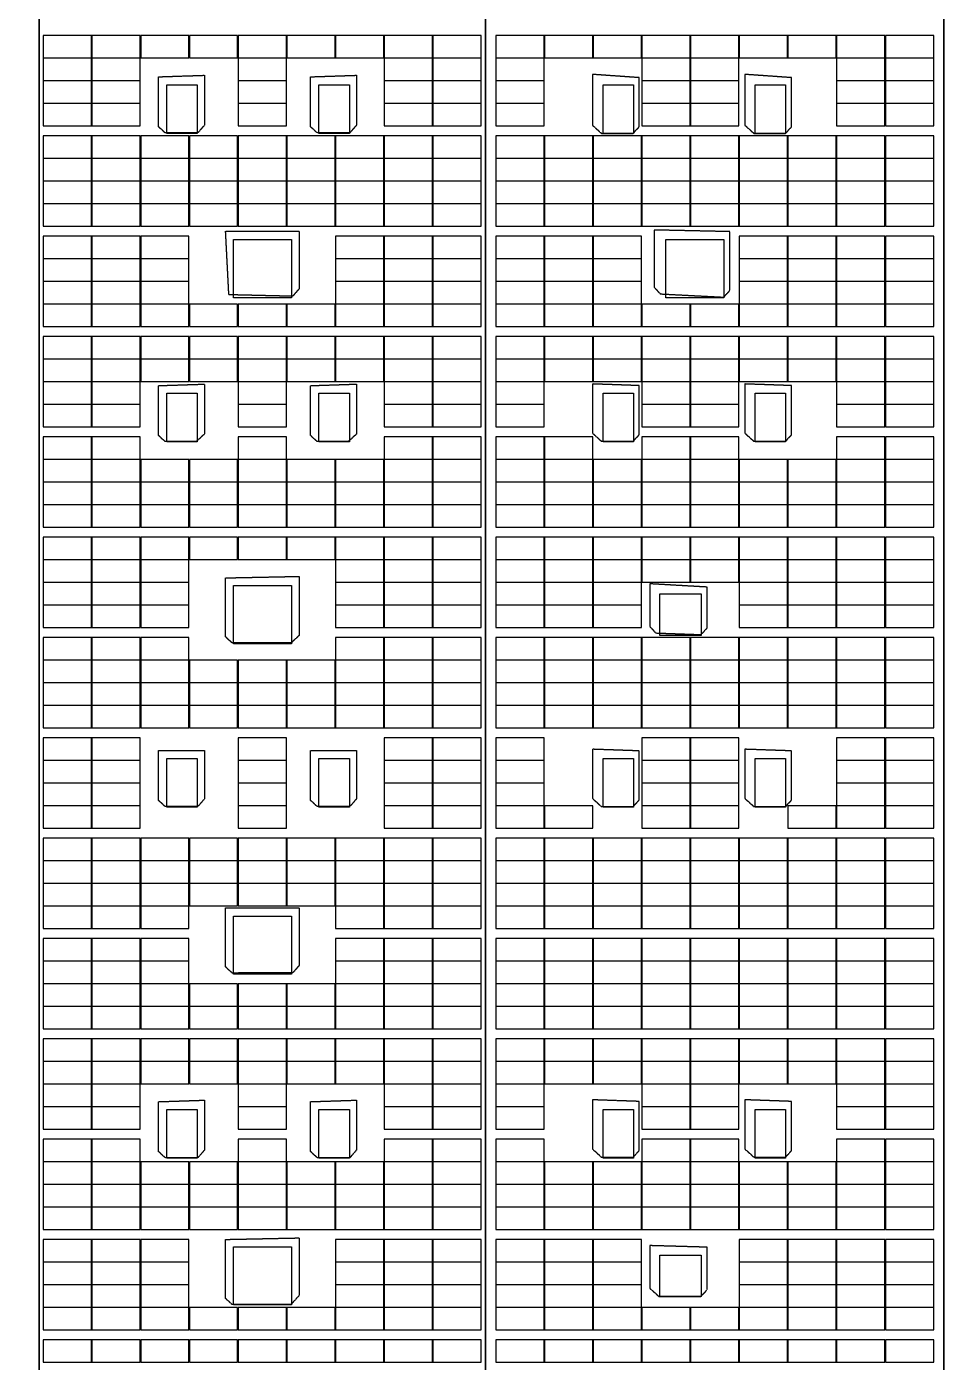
# Model space of a CAD drawing. Header units: metres. Extents: x -330863 to 383137, y -246038 to 314990.
# Drawn here: x -46005 to -436, y -93253 to -27439 of the extents above; entities that cross this region are included whole.
import ezdxf

# ---------------------------------------------------------------- set-up
doc = ezdxf.new("R2010")
doc.units = ezdxf.units.M
doc.linetypes.add('DASHED', pattern=[1.524, 1.27, -0.254])
doc.linetypes.add('HIDDEN', pattern=[0.375, 0.25, -0.125])
doc.layers.add('X消防车道', color=6, linetype='HIDDEN', lineweight=18)
for name, color, linetype in [('屋脊线', 7, 'ByLayer'), ('组件', 7, 'ByLayer'), ('阴影', 8, 'DASHED'), ('障碍物', 7, 'ByLayer')]:
    doc.layers.add(name, color=color, linetype=linetype)

# ---------------------------------------------------------------- blocks, each defined once
blk = doc.blocks.new('*U6')
at = {"layer": '屋脊线', "color": 30}
for p, q in [((-45396, -129651, 10100), (-45400, 145849, 10100)), ((-23396, -129651, 8900), (-23400, 145849, 8900)), ((-796, -129651, 10100), (-800, 145849, 10100))]:
    blk.add_line(p, q, dxfattribs=at)
at = {"flags": 1}
for tag in ['unit_id', 'unit_name']:
    blk.add_attdef(tag, (0, 0), '', height=2.5, dxfattribs=at)
blk = doc.blocks.new('*U129')
at = {"layer": '障碍物', "color": 1}
blk.add_polyline3d([(-39100, -30301, 10), (-37600, -30301, 10), (-37600, -32701, 10), (-39100, -32701, 10)], close=True, dxfattribs=at)
at = {"flags": 1}
for tag in ['height', 'shape']:
    blk.add_attdef(tag, (0, 0), '', height=2.5, dxfattribs=at)
blk = doc.blocks.new('*U130')
at = {"layer": '障碍物', "color": 1}
blk.add_polyline3d([(-31600, -30301, 10), (-30100, -30301, 10), (-30100, -32701, 10), (-31600, -32701, 10)], close=True, dxfattribs=at)
at = {"flags": 1}
for tag in ['height', 'shape']:
    blk.add_attdef(tag, (0, 0), '', height=2.5, dxfattribs=at)
blk = doc.blocks.new('*U131')
at = {"layer": '障碍物', "color": 1}
blk.add_polyline3d([(-39100, -45501, 10), (-37600, -45501, 10), (-37600, -47901, 10), (-39100, -47901, 10)], close=True, dxfattribs=at)
at = {"flags": 1}
for tag in ['height', 'shape']:
    blk.add_attdef(tag, (0, 0), '', height=2.5, dxfattribs=at)
blk = doc.blocks.new('*U132')
at = {"layer": '障碍物', "color": 1}
blk.add_polyline3d([(-31600, -45501, 10), (-30100, -45501, 10), (-30100, -47901, 10), (-31600, -47901, 10)], close=True, dxfattribs=at)
at = {"flags": 1}
for tag in ['height', 'shape']:
    blk.add_attdef(tag, (0, 0), '', height=2.5, dxfattribs=at)
blk = doc.blocks.new('*U133')
at = {"layer": '障碍物', "color": 1}
blk.add_polyline3d([(-39100, -63501, 10), (-37600, -63501, 10), (-37600, -65901, 10), (-39100, -65901, 10)], close=True, dxfattribs=at)
at = {"flags": 1}
for tag in ['height', 'shape']:
    blk.add_attdef(tag, (0, 0), '', height=2.5, dxfattribs=at)
blk = doc.blocks.new('*U134')
at = {"layer": '障碍物', "color": 1}
blk.add_polyline3d([(-31600, -63501, 10), (-30100, -63501, 10), (-30100, -65901, 10), (-31600, -65901, 10)], close=True, dxfattribs=at)
at = {"flags": 1}
for tag in ['height', 'shape']:
    blk.add_attdef(tag, (0, 0), '', height=2.5, dxfattribs=at)
blk = doc.blocks.new('*U135')
at = {"layer": '障碍物', "color": 1}
blk.add_polyline3d([(-39100, -80801, 10), (-37600, -80801, 10), (-37600, -83201, 10), (-39100, -83201, 10)], close=True, dxfattribs=at)
at = {"flags": 1}
for tag in ['height', 'shape']:
    blk.add_attdef(tag, (0, 0), '', height=2.5, dxfattribs=at)
blk = doc.blocks.new('*U136')
at = {"layer": '障碍物', "color": 1}
blk.add_polyline3d([(-31600, -80801, 10), (-30100, -80801, 10), (-30100, -83201, 10), (-31600, -83201, 10)], close=True, dxfattribs=at)
at = {"flags": 1}
for tag in ['height', 'shape']:
    blk.add_attdef(tag, (0, 0), '', height=2.5, dxfattribs=at)
blk = doc.blocks.new('*U150')
at = {"layer": '障碍物', "color": 1}
blk.add_polyline3d([(-35810, -37931, 10), (-32950, -37931, 10), (-32950, -40792, 10), (-35810, -40792, 10)], close=True, dxfattribs=at)
at = {"flags": 1}
for tag in ['height', 'shape']:
    blk.add_attdef(tag, (0, 0), '', height=2.5, dxfattribs=at)
blk = doc.blocks.new('*U151')
at = {"layer": '障碍物', "color": 1}
blk.add_polyline3d([(-35810, -54981, 10), (-32950, -54981, 10), (-32950, -57842, 10), (-35810, -57842, 10)], close=True, dxfattribs=at)
at = {"flags": 1}
for tag in ['height', 'shape']:
    blk.add_attdef(tag, (0, 0), '', height=2.5, dxfattribs=at)
blk = doc.blocks.new('*U152')
at = {"layer": '障碍物', "color": 1}
blk.add_polyline3d([(-35810, -71271, 10), (-32950, -71271, 10), (-32950, -74132, 10), (-35810, -74132, 10)], close=True, dxfattribs=at)
at = {"flags": 1}
for tag in ['height', 'shape']:
    blk.add_attdef(tag, (0, 0), '', height=2.5, dxfattribs=at)
blk = doc.blocks.new('*U153')
at = {"layer": '障碍物', "color": 1}
blk.add_polyline3d([(-35810, -87561, 10), (-32950, -87561, 10), (-32950, -90422, 10), (-35810, -90422, 10)], close=True, dxfattribs=at)
at = {"flags": 1}
for tag in ['height', 'shape']:
    blk.add_attdef(tag, (0, 0), '', height=2.5, dxfattribs=at)
blk = doc.blocks.new('*U196')
at = {"layer": '障碍物', "color": 1}
blk.add_polyline3d([(-17600, -30301, 10), (-16100, -30301, 10), (-16100, -32701, 10), (-17600, -32701, 10)], close=True, dxfattribs=at)
at = {"flags": 1}
for tag in ['height', 'shape']:
    blk.add_attdef(tag, (0, 0), '', height=2.5, dxfattribs=at)
blk = doc.blocks.new('*U197')
at = {"layer": '障碍物', "color": 1}
blk.add_polyline3d([(-10100, -30301, 10), (-8600, -30301, 10), (-8600, -32701, 10), (-10100, -32701, 10)], close=True, dxfattribs=at)
at = {"flags": 1}
for tag in ['height', 'shape']:
    blk.add_attdef(tag, (0, 0), '', height=2.5, dxfattribs=at)
blk = doc.blocks.new('*U200')
at = {"layer": '障碍物', "color": 1}
blk.add_polyline3d([(-17600, -45501, 10), (-16100, -45501, 10), (-16100, -47901, 10), (-17600, -47901, 10)], close=True, dxfattribs=at)
at = {"flags": 1}
for tag in ['height', 'shape']:
    blk.add_attdef(tag, (0, 0), '', height=2.5, dxfattribs=at)
blk = doc.blocks.new('*U201')
at = {"layer": '障碍物', "color": 1}
blk.add_polyline3d([(-10100, -45501, 10), (-8600, -45501, 10), (-8600, -47901, 10), (-10100, -47901, 10)], close=True, dxfattribs=at)
at = {"flags": 1}
for tag in ['height', 'shape']:
    blk.add_attdef(tag, (0, 0), '', height=2.5, dxfattribs=at)
blk = doc.blocks.new('*U204')
at = {"layer": '障碍物', "color": 1}
blk.add_polyline3d([(-17600, -63501, 10), (-16100, -63501, 10), (-16100, -65901, 10), (-17600, -65901, 10)], close=True, dxfattribs=at)
at = {"flags": 1}
for tag in ['height', 'shape']:
    blk.add_attdef(tag, (0, 0), '', height=2.5, dxfattribs=at)
blk = doc.blocks.new('*U205')
at = {"layer": '障碍物', "color": 1}
blk.add_polyline3d([(-10100, -63501, 10), (-8600, -63501, 10), (-8600, -65901, 10), (-10100, -65901, 10)], close=True, dxfattribs=at)
at = {"flags": 1}
for tag in ['height', 'shape']:
    blk.add_attdef(tag, (0, 0), '', height=2.5, dxfattribs=at)
blk = doc.blocks.new('*U208')
at = {"layer": '障碍物', "color": 1}
blk.add_polyline3d([(-17600, -80801, 10), (-16100, -80801, 10), (-16100, -83201, 10), (-17600, -83201, 10)], close=True, dxfattribs=at)
at = {"flags": 1}
for tag in ['height', 'shape']:
    blk.add_attdef(tag, (0, 0), '', height=2.5, dxfattribs=at)
blk = doc.blocks.new('*U209')
at = {"layer": '障碍物', "color": 1}
blk.add_polyline3d([(-10100, -80801, 10), (-8600, -80801, 10), (-8600, -83201, 10), (-10100, -83201, 10)], close=True, dxfattribs=at)
at = {"flags": 1}
for tag in ['height', 'shape']:
    blk.add_attdef(tag, (0, 0), '', height=2.5, dxfattribs=at)
blk = doc.blocks.new('*U226')
at = {"layer": '障碍物', "color": 1}
blk.add_polyline3d([(-14510, -37931, 10), (-11650, -37931, 10), (-11650, -40792, 10), (-14510, -40792, 10)], close=True, dxfattribs=at)
at = {"flags": 1}
for tag in ['height', 'shape']:
    blk.add_attdef(tag, (0, 0), '', height=2.5, dxfattribs=at)
blk = doc.blocks.new('*U227')
at = {"layer": '障碍物', "color": 1}
blk.add_polyline3d([(-14801, -55390, 10), (-12758, -55390, 10), (-12758, -57433, 10), (-14801, -57433, 10)], close=True, dxfattribs=at)
at = {"flags": 1}
for tag in ['height', 'shape']:
    blk.add_attdef(tag, (0, 0), '', height=2.5, dxfattribs=at)
blk = doc.blocks.new('*U228')
at = {"layer": '障碍物', "color": 1}
blk.add_polyline3d([(-14801, -87970, 10), (-12758, -87970, 10), (-12758, -90013, 10), (-14801, -90013, 10)], close=True, dxfattribs=at)
at = {"flags": 1}
for tag in ['height', 'shape']:
    blk.add_attdef(tag, (0, 0), '', height=2.5, dxfattribs=at)
blk = doc.blocks.new('*U13')
at = {"layer": '组件', "color": 0}
blk.add_polyline3d([(0, 0, 0), (0, -109.6, 0), (238.1, -109.6, 12.6), (238.1, 0, 12.6)], close=True, dxfattribs=at)
at = {"flags": 1}
for tag in ['mounting-hole-spacing1', 'mounting-hole-spacing2', 'module-material', 'vmpo', 'voco', 'silicon-material', 'panel-length', 'panel-width', 'panel-height', 'userid', 'theme', 'note', 'name', 'pmax', 'company-name', 'id', 'impo', 'isco']:
    blk.add_attdef(tag, (0, 0), '', height=2.5, dxfattribs=at)
blk = doc.blocks.new('*U11')
at = {"layer": '组件', "color": 0}
blk.add_polyline3d([(0, 0, 0), (0, 109.6, 0), (-238, 109.6, 13), (-238, 0, 13)], close=True, dxfattribs=at)
at = {"flags": 1}
for tag in ['mounting-hole-spacing1', 'mounting-hole-spacing2', 'module-material', 'vmpo', 'voco', 'silicon-material', 'panel-length', 'panel-width', 'panel-height', 'userid', 'theme', 'note', 'name', 'pmax', 'company-name', 'id', 'impo', 'isco']:
    blk.add_attdef(tag, (0, 0), '', height=2.5, dxfattribs=at)

msp = doc.modelspace()

# ---------------------------------------------------------------- hatches: boundary and pattern name
at = {"layer": 'X消防车道'}
h = msp.add_hatch(dxfattribs=at)
h.set_pattern_fill('DOTS', color=8, scale=1000, angle=-31.48784)
h.set_pattern_definition([(328.51216202, (-1970228605.7, -2547630934.4), (1506.0502845, 939.1527315), [0, -1587.5])])
h.paths.add_polyline_path([(-93210, -143670, 0.388696), (-80261, -155529), (-29868, -155529, 0.072993), (-27282, -155149), (-24813, -154408, -0.072993), (-22226, -154029), (83400, -154029, -0.414215), (92400, -163029), (92400, -173022), (96400, -173176), (96400, -163029, 0.41422), (83400, -150029), (-22813, -150029, 0.072993), (-25400, -150408), (-27869, -151149, -0.072993), (-30455, -151529), (-80261, -151529, -0.388698), (-89226, -143319), (-114667, 145381, -0.440198), (-105702, 155171), (86000, 155171, -0.414211), (95000, 146171, -0.141448), (97000, 153099, 0.25767), (86000, 159171), (-105702, 159171, 0.440196), (-118651, 145030)])

# ---------------------------------------------------------------- linework, layer by layer
at = {"layer": '屋脊线', "color": 2, "elevation": 10100}
for points in [[(-45400, 145849), (-45396, -129651)], [(-800, 145849), (-796, -129651)]]:
    msp.add_lwpolyline(points, dxfattribs=at)
at = {"layer": '屋脊线', "color": 30, "elevation": 8900}
msp.add_lwpolyline([(-23400, 145849), (-23396, -129651)], dxfattribs=at)
at = {"layer": '阴影', "linetype": 'DASHED'}
for points in [[(-37572, -32667, 9674), (-39183, -32667, 9762), (-39506, -32369, 9780), (-39506, -29907, 9780), (-37249, -29832, 9657), (-37249, -32294, 9657), (-37572, -32667, 9674)], [(-30078, -32667, 9265), (-31689, -32667, 9353), (-32012, -32369, 9371), (-32012, -29907, 9371), (-29755, -29832, 9248), (-29755, -32294, 9248), (-30078, -32667, 9265)], [(-15819, -32371, 9303), (-15819, -29950, 9303), (-18125, -29788, 9181), (-18125, -32291, 9181), (-17679, -32694, 9205), (-16117, -32694, 9288), (-15819, -32371, 9303)], [(-8308, -32371, 9702), (-8308, -29950, 9702), (-10613, -29788, 9580), (-10613, -32291, 9580), (-10167, -32694, 9603), (-8605, -32694, 9686), (-8308, -32371, 9702)], [(-11357, -40443, 9540), (-11357, -37537, 9540), (-15075, -37457, 9343), (-15075, -40282, 9343), (-14778, -40605, 9359), (-11654, -40766, 9525), (-11357, -40443, 9540)], [(-32898, -40724, 9419), (-36041, -40649, 9591), (-36202, -37516, 9599), (-32576, -37516, 9402), (-32576, -40351, 9402), (-32898, -40724, 9419)], [(-37652, -47885, 9679), (-39183, -47885, 9762), (-39506, -47587, 9780), (-39506, -45125, 9780), (-37249, -45051, 9657), (-37249, -47512, 9657), (-37652, -47885, 9679)], [(-30158, -47885, 9270), (-31689, -47885, 9353), (-32011, -47587, 9371), (-32011, -45125, 9371), (-29755, -45050, 9248), (-29755, -47512, 9248), (-30158, -47885, 9270)], [(-15819, -47547, 9303), (-15819, -45125, 9303), (-18125, -45044, 9181), (-18125, -47466, 9181), (-17678, -47869, 9205), (-16116, -47869, 9288), (-15819, -47547, 9303)], [(-8307, -47546, 9702), (-8307, -45125, 9702), (-10613, -45044, 9580), (-10613, -47466, 9580), (-10167, -47869, 9603), (-8605, -47869, 9686), (-8307, -47546, 9702)], [(-32978, -57807, 9424), (-35879, -57807, 9582), (-36202, -57509, 9599), (-36202, -54599, 9599), (-32575, -54525, 9402), (-32575, -57434, 9402), (-32978, -57807, 9424)], [(-12472, -57071, 9481), (-12472, -55053, 9481), (-15298, -54892, 9331), (-15298, -56991, 9331), (-15001, -57314, 9347), (-12770, -57394, 9465), (-12472, -57071, 9481)], [(-37571, -65864, 9674), (-39183, -65864, 9762), (-39505, -65565, 9780), (-39505, -63104, 9780), (-37249, -63104, 9657), (-37249, -65491, 9657), (-37571, -65864, 9674)], [(-30077, -65864, 9265), (-31689, -65864, 9353), (-32011, -65565, 9371), (-32011, -63103, 9371), (-29755, -63103, 9248), (-29755, -65491, 9248), (-30077, -65864, 9265)], [(-15819, -65547, 9303), (-15819, -63125, 9303), (-18124, -63045, 9181), (-18124, -65466, 9181), (-17678, -65870, 9205), (-16116, -65870, 9288), (-15819, -65547, 9303)], [(-8307, -65547, 9702), (-8307, -63125, 9702), (-10613, -63045, 9580), (-10613, -65466, 9580), (-10166, -65870, 9603), (-8605, -65870, 9686), (-8307, -65547, 9702)], [(-32897, -74069, 9419), (-35879, -74070, 9582), (-36201, -73771, 9599), (-36201, -70862, 9599), (-32575, -70862, 9402), (-32575, -73696, 9402), (-32897, -74069, 9419)], [(-37571, -83171, 9674), (-39183, -83171, 9762), (-39505, -82872, 9780), (-39505, -80411, 9780), (-37249, -80336, 9657), (-37249, -82798, 9657), (-37571, -83171, 9674)], [(-30077, -83170, 9265), (-31689, -83171, 9353), (-32011, -82872, 9371), (-32011, -80410, 9371), (-29755, -80336, 9248), (-29755, -82797, 9248), (-30077, -83170, 9265)], [(-15818, -82821, 9303), (-15818, -80399, 9303), (-18124, -80319, 9181), (-18124, -82740, 9181), (-17678, -83144, 9205), (-16116, -83144, 9288), (-15818, -82821, 9303)], [(-8307, -82821, 9702), (-8307, -80399, 9702), (-10612, -80318, 9580), (-10612, -82740, 9580), (-10166, -83144, 9603), (-8604, -83144, 9686), (-8307, -82821, 9702)], [(-32978, -90407, 9424), (-35879, -90407, 9582), (-36201, -90108, 9599), (-36201, -87199, 9599), (-32575, -87124, 9402), (-32575, -89959, 9402), (-32978, -90407, 9424)], [(-12472, -89682, 9481), (-12472, -87583, 9481), (-15298, -87503, 9331), (-15298, -89601, 9331), (-14852, -90005, 9355), (-12769, -90005, 9465), (-12472, -89682, 9481)]]:
    msp.add_polyline3d(points, close=True, dxfattribs=at)
at = {"layer": '障碍物', "color": 4, "elevation": 10300}
for points in [[(-39100, -30301), (-37600, -30301), (-37600, -32701), (-39100, -32701)], [(-31600, -30301), (-30100, -30301), (-30100, -32701), (-31600, -32701)], [(-17600, -30301), (-16100, -30301), (-16100, -32701), (-17600, -32701)], [(-10100, -30301), (-8600, -30301), (-8600, -32701), (-10100, -32701)], [(-39100, -45501), (-37600, -45501), (-37600, -47901), (-39100, -47901)], [(-31600, -45501), (-30100, -45501), (-30100, -47901), (-31600, -47901)], [(-17600, -45501), (-16100, -45501), (-16100, -47901), (-17600, -47901)], [(-10100, -45501), (-8600, -45501), (-8600, -47901), (-10100, -47901)], [(-39100, -63501), (-37600, -63501), (-37600, -65901), (-39100, -65901)], [(-31600, -63501), (-30100, -63501), (-30100, -65901), (-31600, -65901)], [(-17600, -63501), (-16100, -63501), (-16100, -65901), (-17600, -65901)], [(-10100, -63501), (-8600, -63501), (-8600, -65901), (-10100, -65901)], [(-39100, -80801), (-37600, -80801), (-37600, -83201), (-39100, -83201)], [(-31600, -80801), (-30100, -80801), (-30100, -83201), (-31600, -83201)], [(-17600, -80801), (-16100, -80801), (-16100, -83201), (-17600, -83201)], [(-10100, -80801), (-8600, -80801), (-8600, -83201), (-10100, -83201)]]:
    msp.add_lwpolyline(points, close=True, dxfattribs=at)
at = {"layer": '障碍物', "elevation": 10300}
for points in [[(-35810, -37931), (-32950, -37931), (-32950, -40792), (-35810, -40792)], [(-14510, -37931), (-11650, -37931), (-11650, -40792), (-14510, -40792)], [(-35810, -54981), (-32950, -54981), (-32950, -57842), (-35810, -57842)], [(-14801, -55390), (-12758, -55390), (-12758, -57433), (-14801, -57433)], [(-35810, -71271), (-32950, -71271), (-32950, -74132), (-35810, -74132)], [(-35810, -87561), (-32950, -87561), (-32950, -90422), (-35810, -90422)], [(-14801, -87970), (-12758, -87970), (-12758, -90013), (-14801, -90013)]]:
    msp.add_lwpolyline(points, close=True, dxfattribs=at)

# ---------------------------------------------------------------- block references
at = {"layer": '屋脊线'}
msp.add_blockref('*U6', (0, 0), dxfattribs=at)
at = {"layer": '组件', "color": 5, "xscale": 10, "yscale": 10, "zscale": 10}
for name, p in [('*U11', (-42809, -28971, 10059)), ('*U11', (-40409, -28971, 9928)), ('*U11', (-38008, -28971, 9797)), ('*U11', (-35608, -28971, 9666)), ('*U11', (-33207, -28971, 9535)), ('*U11', (-30807, -28971, 9404)), ('*U11', (-28406, -28971, 9273)), ('*U11', (-26006, -28971, 9142)), ('*U11', (-23606, -28971, 9011)), ('*U13', (-22890, -27875, 9027)), ('*U13', (-20490, -27875, 9154)), ('*U13', (-18089, -27875, 9282)), ('*U13', (-15689, -27875, 9409)), ('*U13', (-13288, -27875, 9537)), ('*U13', (-10887, -27875, 9664)), ('*U13', (-8487, -27875, 9792)), ('*U13', (-6086, -27875, 9919)), ('*U13', (-3685, -27875, 10047)), ('*U11', (-42809, -30087, 10059)), ('*U11', (-40409, -30087, 9928)), ('*U11', (-33207, -30087, 9535)), ('*U11', (-26006, -30087, 9142)), ('*U11', (-23606, -30087, 9011)), ('*U13', (-22890, -28991, 9027)), ('*U13', (-15689, -28991, 9409)), ('*U13', (-13288, -28991, 9537)), ('*U13', (-6086, -28991, 9919)), ('*U13', (-3685, -28991, 10047)), ('*U11', (-42809, -31203, 10059)), ('*U11', (-40409, -31203, 9928)), ('*U11', (-33207, -31203, 9535)), ('*U11', (-26006, -31203, 9142)), ('*U11', (-23606, -31203, 9011)), ('*U13', (-22890, -30107, 9027)), ('*U13', (-15689, -30107, 9409)), ('*U13', (-13288, -30107, 9537)), ('*U13', (-6086, -30107, 9919)), ('*U13', (-3685, -30107, 10047)), ('*U11', (-42809, -32319, 10059)), ('*U11', (-40409, -32319, 9928)), ('*U11', (-33207, -32319, 9535)), ('*U11', (-26006, -32319, 9142)), ('*U11', (-23606, -32319, 9011)), ('*U13', (-22890, -31223, 9027)), ('*U13', (-15689, -31223, 9409)), ('*U13', (-13288, -31223, 9537)), ('*U13', (-6086, -31223, 9919)), ('*U13', (-3685, -31223, 10047)), ('*U11', (-42809, -33915, 10059)), ('*U11', (-40409, -33915, 9928)), ('*U11', (-38008, -33915, 9797)), ('*U11', (-35608, -33915, 9666)), ('*U11', (-33207, -33915, 9535)), ('*U11', (-30807, -33915, 9404)), ('*U11', (-28406, -33915, 9273)), ('*U11', (-26006, -33915, 9142)), ('*U11', (-23606, -33915, 9011)), ('*U13', (-22890, -32819, 9027)), ('*U13', (-20490, -32819, 9154)), ('*U13', (-18089, -32819, 9282)), ('*U13', (-15689, -32819, 9409)), ('*U13', (-13288, -32819, 9537)), ('*U13', (-10887, -32819, 9664)), ('*U13', (-8487, -32819, 9792)), ('*U13', (-6086, -32819, 9919)), ('*U13', (-3685, -32819, 10047)), ('*U11', (-42809, -35031, 10059)), ('*U11', (-40409, -35031, 9928)), ('*U11', (-38008, -35031, 9797)), ('*U11', (-35608, -35031, 9666)), ('*U11', (-33207, -35031, 9535)), ('*U11', (-30807, -35031, 9404)), ('*U11', (-28406, -35031, 9273)), ('*U11', (-26006, -35031, 9142)), ('*U11', (-23606, -35031, 9011)), ('*U13', (-22890, -33935, 9027)), ('*U13', (-20490, -33935, 9154)), ('*U13', (-18089, -33935, 9282)), ('*U13', (-15689, -33935, 9409)), ('*U13', (-13288, -33935, 9537)), ('*U13', (-10887, -33935, 9664)), ('*U13', (-8487, -33935, 9792)), ('*U13', (-6086, -33935, 9919)), ('*U13', (-3685, -33935, 10047)), ('*U11', (-42809, -36147, 10059)), ('*U11', (-40409, -36147, 9928)), ('*U11', (-38008, -36147, 9797)), ('*U11', (-35608, -36147, 9666)), ('*U11', (-33207, -36147, 9535)), ('*U11', (-30807, -36147, 9404)), ('*U11', (-28406, -36147, 9273)), ('*U11', (-26006, -36147, 9142)), ('*U11', (-23606, -36147, 9011)), ('*U13', (-22890, -35051, 9027)), ('*U13', (-20490, -35051, 9154)), ('*U13', (-18089, -35051, 9282)), ('*U13', (-15689, -35051, 9409)), ('*U13', (-13288, -35051, 9537)), ('*U13', (-10887, -35051, 9664)), ('*U13', (-8487, -35051, 9792)), ('*U13', (-6086, -35051, 9919)), ('*U13', (-3685, -35051, 10047)), ('*U11', (-42809, -37263, 10059)), ('*U11', (-40409, -37263, 9928)), ('*U11', (-38008, -37263, 9797)), ('*U11', (-35608, -37263, 9666)), ('*U11', (-33207, -37263, 9535)), ('*U11', (-30807, -37263, 9404)), ('*U11', (-28406, -37263, 9273)), ('*U11', (-26006, -37263, 9142)), ('*U11', (-23606, -37263, 9011)), ('*U13', (-22890, -36167, 9027)), ('*U13', (-20490, -36167, 9154)), ('*U13', (-18089, -36167, 9282)), ('*U13', (-15689, -36167, 9409)), ('*U13', (-13288, -36167, 9537)), ('*U13', (-10887, -36167, 9664)), ('*U13', (-8487, -36167, 9792)), ('*U13', (-6086, -36167, 9919)), ('*U13', (-3685, -36167, 10047)), ('*U11', (-42809, -38859, 10059)), ('*U11', (-40409, -38859, 9928)), ('*U11', (-38008, -38859, 9797)), ('*U11', (-28406, -38859, 9273)), ('*U11', (-26006, -38859, 9142)), ('*U11', (-23606, -38859, 9011)), ('*U13', (-22890, -37763, 9027)), ('*U13', (-20490, -37763, 9154)), ('*U13', (-18089, -37763, 9282)), ('*U13', (-10887, -37763, 9664)), ('*U13', (-8487, -37763, 9792)), ('*U13', (-6086, -37763, 9919)), ('*U13', (-3685, -37763, 10047)), ('*U11', (-42809, -39975, 10059)), ('*U11', (-40409, -39975, 9928)), ('*U11', (-38008, -39975, 9797)), ('*U11', (-28406, -39975, 9273)), ('*U11', (-26006, -39975, 9142)), ('*U11', (-23606, -39975, 9011)), ('*U13', (-22890, -38879, 9027)), ('*U13', (-20490, -38879, 9154)), ('*U13', (-18089, -38879, 9282)), ('*U13', (-10887, -38879, 9664)), ('*U13', (-8487, -38879, 9792)), ('*U13', (-6086, -38879, 9919)), ('*U13', (-3685, -38879, 10047)), ('*U11', (-42809, -41091, 10059)), ('*U11', (-40409, -41091, 9928)), ('*U11', (-38008, -41091, 9797)), ('*U11', (-28406, -41091, 9273)), ('*U11', (-26006, -41091, 9142)), ('*U11', (-23606, -41091, 9011)), ('*U13', (-22890, -39995, 9027)), ('*U13', (-20490, -39995, 9154)), ('*U13', (-18089, -39995, 9282)), ('*U13', (-10887, -39995, 9664)), ('*U13', (-8487, -39995, 9792)), ('*U13', (-6086, -39995, 9919)), ('*U13', (-3685, -39995, 10047)), ('*U11', (-42809, -42207, 10059)), ('*U11', (-40409, -42207, 9928)), ('*U11', (-38008, -42207, 9797)), ('*U11', (-35608, -42207, 9666)), ('*U11', (-33207, -42207, 9535)), ('*U11', (-30807, -42207, 9404)), ('*U11', (-28406, -42207, 9273)), ('*U11', (-26006, -42207, 9142)), ('*U11', (-23606, -42207, 9011)), ('*U13', (-22890, -41111, 9027)), ('*U13', (-20490, -41111, 9154)), ('*U13', (-18089, -41111, 9282)), ('*U13', (-15689, -41111, 9409)), ('*U13', (-13288, -41111, 9537)), ('*U13', (-10887, -41111, 9664)), ('*U13', (-8487, -41111, 9792)), ('*U13', (-6086, -41111, 9919)), ('*U13', (-3685, -41111, 10047)), ('*U11', (-42809, -43803, 10059)), ('*U11', (-40409, -43803, 9928)), ('*U11', (-38008, -43803, 9797)), ('*U11', (-35608, -43803, 9666)), ('*U11', (-33207, -43803, 9535)), ('*U11', (-30807, -43803, 9404)), ('*U11', (-28406, -43803, 9273)), ('*U11', (-26006, -43803, 9142)), ('*U11', (-23606, -43803, 9011)), ('*U13', (-22890, -42707, 9027)), ('*U13', (-20490, -42707, 9154)), ('*U13', (-18089, -42707, 9282)), ('*U13', (-15689, -42707, 9409)), ('*U13', (-13288, -42707, 9537)), ('*U13', (-10887, -42707, 9664)), ('*U13', (-8487, -42707, 9792)), ('*U13', (-6086, -42707, 9919)), ('*U13', (-3685, -42707, 10047)), ('*U11', (-42809, -44919, 10059)), ('*U11', (-40409, -44919, 9928)), ('*U11', (-38008, -44919, 9797)), ('*U11', (-35608, -44919, 9666)), ('*U11', (-33207, -44919, 9535)), ('*U11', (-30807, -44919, 9404)), ('*U11', (-28406, -44919, 9273)), ('*U11', (-26006, -44919, 9142)), ('*U11', (-23606, -44919, 9011)), ('*U13', (-22890, -43823, 9027)), ('*U13', (-20490, -43823, 9154)), ('*U13', (-18089, -43823, 9282)), ('*U13', (-15689, -43823, 9409)), ('*U13', (-13288, -43823, 9537)), ('*U13', (-10887, -43823, 9664)), ('*U13', (-8487, -43823, 9792)), ('*U13', (-6086, -43823, 9919)), ('*U13', (-3685, -43823, 10047)), ('*U11', (-42809, -46035, 10059)), ('*U11', (-40409, -46035, 9928)), ('*U11', (-33207, -46035, 9535)), ('*U11', (-26006, -46035, 9142)), ('*U11', (-23606, -46035, 9011)), ('*U13', (-22890, -44939, 9027)), ('*U13', (-15689, -44939, 9409)), ('*U13', (-13288, -44939, 9537)), ('*U13', (-6086, -44939, 9919)), ('*U13', (-3685, -44939, 10047)), ('*U11', (-42809, -47151, 10059)), ('*U11', (-40409, -47151, 9928)), ('*U11', (-33207, -47151, 9535)), ('*U11', (-26006, -47151, 9142)), ('*U11', (-23606, -47151, 9011)), ('*U13', (-22890, -46055, 9027)), ('*U13', (-15689, -46055, 9409)), ('*U13', (-13288, -46055, 9537)), ('*U13', (-6086, -46055, 9919)), ('*U13', (-3685, -46055, 10047)), ('*U11', (-42809, -48747, 10059)), ('*U11', (-40409, -48747, 9928)), ('*U11', (-33207, -48747, 9535)), ('*U11', (-26006, -48747, 9142)), ('*U11', (-23606, -48747, 9011)), ('*U13', (-22890, -47651, 9027)), ('*U13', (-20490, -47651, 9154)), ('*U13', (-15689, -47651, 9409)), ('*U13', (-13288, -47651, 9537)), ('*U13', (-6086, -47651, 9919)), ('*U13', (-3685, -47651, 10047)), ('*U11', (-42809, -49863, 10059)), ('*U11', (-40409, -49863, 9928)), ('*U11', (-38008, -49863, 9797)), ('*U11', (-35608, -49863, 9666)), ('*U11', (-33207, -49863, 9535)), ('*U11', (-30807, -49863, 9404)), ('*U11', (-28406, -49863, 9273)), ('*U11', (-26006, -49863, 9142)), ('*U11', (-23606, -49863, 9011)), ('*U13', (-22890, -48767, 9027)), ('*U13', (-20490, -48767, 9154)), ('*U13', (-18089, -48767, 9282)), ('*U13', (-15689, -48767, 9409)), ('*U13', (-13288, -48767, 9537)), ('*U13', (-10887, -48767, 9664)), ('*U13', (-8487, -48767, 9792)), ('*U13', (-6086, -48767, 9919)), ('*U13', (-3685, -48767, 10047)), ('*U11', (-42809, -50979, 10059)), ('*U11', (-40409, -50979, 9928)), ('*U11', (-38008, -50979, 9797)), ('*U11', (-35608, -50979, 9666)), ('*U11', (-33207, -50979, 9535)), ('*U11', (-30807, -50979, 9404)), ('*U11', (-28406, -50979, 9273)), ('*U11', (-26006, -50979, 9142)), ('*U11', (-23606, -50979, 9011)), ('*U13', (-22890, -49883, 9027)), ('*U13', (-20490, -49883, 9154)), ('*U13', (-18089, -49883, 9282)), ('*U13', (-15689, -49883, 9409)), ('*U13', (-13288, -49883, 9537)), ('*U13', (-10887, -49883, 9664)), ('*U13', (-8487, -49883, 9792)), ('*U13', (-6086, -49883, 9919)), ('*U13', (-3685, -49883, 10047)), ('*U11', (-42809, -52095, 10059)), ('*U11', (-40409, -52095, 9928)), ('*U11', (-38008, -52095, 9797)), ('*U11', (-35608, -52095, 9666)), ('*U11', (-33207, -52095, 9535)), ('*U11', (-30807, -52095, 9404)), ('*U11', (-28406, -52095, 9273)), ('*U11', (-26006, -52095, 9142)), ('*U11', (-23606, -52095, 9011)), ('*U13', (-22890, -50999, 9027)), ('*U13', (-20490, -50999, 9154)), ('*U13', (-18089, -50999, 9282)), ('*U13', (-15689, -50999, 9409)), ('*U13', (-13288, -50999, 9537)), ('*U13', (-10887, -50999, 9664)), ('*U13', (-8487, -50999, 9792)), ('*U13', (-6086, -50999, 9919)), ('*U13', (-3685, -50999, 10047)), ('*U11', (-42809, -53691, 10059)), ('*U11', (-40409, -53691, 9928)), ('*U11', (-38008, -53691, 9797)), ('*U11', (-35608, -53691, 9666)), ('*U11', (-33207, -53691, 9535)), ('*U11', (-30807, -53691, 9404)), ('*U11', (-28406, -53691, 9273)), ('*U11', (-26006, -53691, 9142)), ('*U11', (-23606, -53691, 9011)), ('*U13', (-22890, -52595, 9027)), ('*U13', (-20490, -52595, 9154)), ('*U13', (-18089, -52595, 9282)), ('*U13', (-15689, -52595, 9409)), ('*U13', (-13288, -52595, 9537)), ('*U13', (-10887, -52595, 9664)), ('*U13', (-8487, -52595, 9792)), ('*U13', (-6086, -52595, 9919)), ('*U13', (-3685, -52595, 10047)), ('*U11', (-42809, -54807, 10059)), ('*U11', (-40409, -54807, 9928)), ('*U11', (-38008, -54807, 9797)), ('*U11', (-28406, -54807, 9273)), ('*U11', (-26006, -54807, 9142)), ('*U11', (-23606, -54807, 9011)), ('*U13', (-22890, -53711, 9027)), ('*U13', (-20490, -53711, 9154)), ('*U13', (-18089, -53711, 9282)), ('*U13', (-15689, -53711, 9409)), ('*U13', (-13288, -53711, 9537)), ('*U13', (-10887, -53711, 9664)), ('*U13', (-8487, -53711, 9792)), ('*U13', (-6086, -53711, 9919)), ('*U13', (-3685, -53711, 10047)), ('*U11', (-42809, -55923, 10059)), ('*U11', (-40409, -55923, 9928)), ('*U11', (-38008, -55923, 9797)), ('*U11', (-28406, -55923, 9273)), ('*U11', (-26006, -55923, 9142)), ('*U11', (-23606, -55923, 9011)), ('*U13', (-22890, -54827, 9027)), ('*U13', (-20490, -54827, 9154)), ('*U13', (-18089, -54827, 9282)), ('*U13', (-10887, -54827, 9664)), ('*U13', (-8487, -54827, 9792)), ('*U13', (-6086, -54827, 9919)), ('*U13', (-3685, -54827, 10047)), ('*U11', (-42809, -57039, 10059)), ('*U11', (-40409, -57039, 9928)), ('*U11', (-38008, -57039, 9797)), ('*U11', (-28406, -57039, 9273)), ('*U11', (-26006, -57039, 9142)), ('*U11', (-23606, -57039, 9011)), ('*U13', (-22890, -55943, 9027)), ('*U13', (-20490, -55943, 9154)), ('*U13', (-18089, -55943, 9282)), ('*U13', (-10887, -55943, 9664)), ('*U13', (-8487, -55943, 9792)), ('*U13', (-6086, -55943, 9919)), ('*U13', (-3685, -55943, 10047)), ('*U11', (-42809, -58635, 10059)), ('*U11', (-40409, -58635, 9928)), ('*U11', (-38008, -58635, 9797)), ('*U11', (-28406, -58635, 9273)), ('*U11', (-26006, -58635, 9142)), ('*U11', (-23606, -58635, 9011)), ('*U13', (-22890, -57539, 9027)), ('*U13', (-20490, -57539, 9154)), ('*U13', (-18089, -57539, 9282)), ('*U13', (-15689, -57539, 9409)), ('*U13', (-13288, -57539, 9537)), ('*U13', (-10887, -57539, 9664)), ('*U13', (-8487, -57539, 9792)), ('*U13', (-6086, -57539, 9919)), ('*U13', (-3685, -57539, 10047)), ('*U11', (-42809, -59751, 10059)), ('*U11', (-40409, -59751, 9928)), ('*U11', (-38008, -59751, 9797)), ('*U11', (-35608, -59751, 9666)), ('*U11', (-33207, -59751, 9535)), ('*U11', (-30807, -59751, 9404)), ('*U11', (-28406, -59751, 9273)), ('*U11', (-26006, -59751, 9142)), ('*U11', (-23606, -59751, 9011)), ('*U13', (-22890, -58655, 9027)), ('*U13', (-20490, -58655, 9154)), ('*U13', (-18089, -58655, 9282)), ('*U13', (-15689, -58655, 9409)), ('*U13', (-13288, -58655, 9537)), ('*U13', (-10887, -58655, 9664)), ('*U13', (-8487, -58655, 9792)), ('*U13', (-6086, -58655, 9919)), ('*U13', (-3685, -58655, 10047)), ('*U11', (-42809, -60867, 10059)), ('*U11', (-40409, -60867, 9928)), ('*U11', (-38008, -60867, 9797)), ('*U11', (-35608, -60867, 9666)), ('*U11', (-33207, -60867, 9535)), ('*U11', (-30807, -60867, 9404)), ('*U11', (-28406, -60867, 9273)), ('*U11', (-26006, -60867, 9142)), ('*U11', (-23606, -60867, 9011)), ('*U13', (-22890, -59771, 9027)), ('*U13', (-20490, -59771, 9154)), ('*U13', (-18089, -59771, 9282)), ('*U13', (-15689, -59771, 9409)), ('*U13', (-13288, -59771, 9537)), ('*U13', (-10887, -59771, 9664)), ('*U13', (-8487, -59771, 9792)), ('*U13', (-6086, -59771, 9919)), ('*U13', (-3685, -59771, 10047)), ('*U11', (-42809, -61983, 10059)), ('*U11', (-40409, -61983, 9928)), ('*U11', (-38008, -61983, 9797)), ('*U11', (-35608, -61983, 9666)), ('*U11', (-33207, -61983, 9535)), ('*U11', (-30807, -61983, 9404)), ('*U11', (-28406, -61983, 9273)), ('*U11', (-26006, -61983, 9142)), ('*U11', (-23606, -61983, 9011)), ('*U13', (-22890, -60887, 9027)), ('*U13', (-20490, -60887, 9154)), ('*U13', (-18089, -60887, 9282)), ('*U13', (-15689, -60887, 9409)), ('*U13', (-13288, -60887, 9537)), ('*U13', (-10887, -60887, 9664)), ('*U13', (-8487, -60887, 9792)), ('*U13', (-6086, -60887, 9919)), ('*U13', (-3685, -60887, 10047)), ('*U11', (-42809, -63579, 10059)), ('*U11', (-40409, -63579, 9928)), ('*U11', (-33207, -63579, 9535)), ('*U11', (-26006, -63579, 9142)), ('*U11', (-23606, -63579, 9011)), ('*U13', (-22890, -62483, 9027)), ('*U13', (-15689, -62483, 9409)), ('*U13', (-13288, -62483, 9537)), ('*U13', (-6086, -62483, 9919)), ('*U13', (-3685, -62483, 10047)), ('*U11', (-42809, -64695, 10059)), ('*U11', (-40409, -64695, 9928)), ('*U11', (-33207, -64695, 9535)), ('*U11', (-26006, -64695, 9142)), ('*U11', (-23606, -64695, 9011)), ('*U13', (-22890, -63599, 9027)), ('*U13', (-15689, -63599, 9409)), ('*U13', (-13288, -63599, 9537)), ('*U13', (-6086, -63599, 9919)), ('*U13', (-3685, -63599, 10047)), ('*U11', (-42809, -65811, 10059)), ('*U11', (-40409, -65811, 9928)), ('*U11', (-33207, -65811, 9535)), ('*U11', (-26006, -65811, 9142)), ('*U11', (-23606, -65811, 9011)), ('*U13', (-22890, -64715, 9027)), ('*U13', (-15689, -64715, 9409)), ('*U13', (-13288, -64715, 9537)), ('*U13', (-6086, -64715, 9919)), ('*U13', (-3685, -64715, 10047)), ('*U11', (-42809, -66927, 10059)), ('*U11', (-40409, -66927, 9928)), ('*U11', (-33207, -66927, 9535)), ('*U11', (-26006, -66927, 9142)), ('*U11', (-23606, -66927, 9011)), ('*U13', (-22890, -65831, 9027)), ('*U13', (-20490, -65831, 9154)), ('*U13', (-15689, -65831, 9409)), ('*U13', (-13288, -65831, 9537)), ('*U13', (-8487, -65831, 9792)), ('*U13', (-6086, -65831, 9919)), ('*U13', (-3685, -65831, 10047)), ('*U11', (-42809, -68523, 10059)), ('*U11', (-40409, -68523, 9928)), ('*U11', (-38008, -68523, 9797)), ('*U11', (-35608, -68523, 9666)), ('*U11', (-33207, -68523, 9535)), ('*U11', (-30807, -68523, 9404)), ('*U11', (-28406, -68523, 9273)), ('*U11', (-26006, -68523, 9142)), ('*U11', (-23606, -68523, 9012)), ('*U13', (-22890, -67427, 9027)), ('*U13', (-20490, -67427, 9154)), ('*U13', (-18089, -67427, 9282)), ('*U13', (-15689, -67427, 9409)), ('*U13', (-13288, -67427, 9537)), ('*U13', (-10887, -67427, 9664)), ('*U13', (-8487, -67427, 9792)), ('*U13', (-6086, -67427, 9919)), ('*U13', (-3685, -67427, 10047)), ('*U11', (-42809, -69639, 10059)), ('*U11', (-40409, -69639, 9928)), ('*U11', (-38008, -69639, 9797)), ('*U11', (-35608, -69639, 9666)), ('*U11', (-33207, -69639, 9535)), ('*U11', (-30807, -69639, 9404)), ('*U11', (-28406, -69639, 9273)), ('*U11', (-26006, -69639, 9142)), ('*U11', (-23606, -69639, 9012)), ('*U13', (-22890, -68543, 9027)), ('*U13', (-20490, -68543, 9154)), ('*U13', (-18089, -68543, 9282)), ('*U13', (-15689, -68543, 9409)), ('*U13', (-13288, -68543, 9537)), ('*U13', (-10887, -68543, 9664)), ('*U13', (-8487, -68543, 9792)), ('*U13', (-6086, -68543, 9919)), ('*U13', (-3685, -68543, 10047)), ('*U11', (-42809, -70755, 10059)), ('*U11', (-40409, -70755, 9928)), ('*U11', (-38008, -70755, 9797)), ('*U11', (-35608, -70755, 9666)), ('*U11', (-33207, -70755, 9535)), ('*U11', (-30807, -70755, 9404)), ('*U11', (-28406, -70755, 9273)), ('*U11', (-26006, -70755, 9142)), ('*U11', (-23606, -70755, 9012)), ('*U13', (-22890, -69659, 9027)), ('*U13', (-20490, -69659, 9154)), ('*U13', (-18089, -69659, 9282)), ('*U13', (-15689, -69659, 9409)), ('*U13', (-13288, -69659, 9537)), ('*U13', (-10887, -69659, 9664)), ('*U13', (-8487, -69659, 9792)), ('*U13', (-6086, -69659, 9919)), ('*U13', (-3685, -69659, 10047)), ('*U11', (-42809, -71871, 10059)), ('*U11', (-40409, -71871, 9928)), ('*U11', (-38008, -71871, 9797)), ('*U11', (-28406, -71871, 9273)), ('*U11', (-26006, -71871, 9142)), ('*U11', (-23606, -71871, 9012)), ('*U13', (-22890, -70775, 9027)), ('*U13', (-20490, -70775, 9154)), ('*U13', (-18089, -70775, 9282)), ('*U13', (-15689, -70775, 9409)), ('*U13', (-13288, -70775, 9537)), ('*U13', (-10887, -70775, 9664)), ('*U13', (-8487, -70775, 9792)), ('*U13', (-6086, -70775, 9919)), ('*U13', (-3685, -70775, 10047)), ('*U11', (-42809, -73467, 10059)), ('*U11', (-40409, -73467, 9928)), ('*U11', (-38008, -73467, 9797)), ('*U11', (-28406, -73467, 9273)), ('*U11', (-26006, -73467, 9142)), ('*U11', (-23606, -73467, 9012)), ('*U13', (-22890, -72371, 9027)), ('*U13', (-20490, -72371, 9154)), ('*U13', (-18089, -72371, 9282)), ('*U13', (-15689, -72371, 9409)), ('*U13', (-13288, -72371, 9537)), ('*U13', (-10887, -72371, 9664)), ('*U13', (-8487, -72371, 9792)), ('*U13', (-6086, -72371, 9919)), ('*U13', (-3685, -72371, 10047)), ('*U11', (-42809, -74583, 10059)), ('*U11', (-40409, -74583, 9928)), ('*U11', (-38008, -74583, 9797)), ('*U11', (-28406, -74583, 9273)), ('*U11', (-26006, -74583, 9142)), ('*U11', (-23606, -74583, 9012)), ('*U13', (-22890, -73487, 9027)), ('*U13', (-20490, -73487, 9154)), ('*U13', (-18089, -73487, 9282)), ('*U13', (-15689, -73487, 9409)), ('*U13', (-13288, -73487, 9537)), ('*U13', (-10887, -73487, 9664)), ('*U13', (-8487, -73487, 9792)), ('*U13', (-6086, -73487, 9919)), ('*U13', (-3685, -73487, 10047)), ('*U11', (-42809, -75699, 10059)), ('*U11', (-40409, -75699, 9928)), ('*U11', (-38008, -75699, 9797)), ('*U11', (-35608, -75699, 9666)), ('*U11', (-33207, -75699, 9535)), ('*U11', (-30807, -75699, 9404)), ('*U11', (-28406, -75699, 9273)), ('*U11', (-26006, -75699, 9142)), ('*U11', (-23606, -75699, 9012)), ('*U13', (-22890, -74603, 9027)), ('*U13', (-20490, -74603, 9154)), ('*U13', (-18089, -74603, 9282)), ('*U13', (-15689, -74603, 9409)), ('*U13', (-13288, -74603, 9537)), ('*U13', (-10887, -74603, 9664)), ('*U13', (-8487, -74603, 9792)), ('*U13', (-6086, -74603, 9919)), ('*U13', (-3685, -74603, 10047)), ('*U11', (-42809, -76815, 10059)), ('*U11', (-40409, -76815, 9928)), ('*U11', (-38008, -76815, 9797)), ('*U11', (-35608, -76815, 9666)), ('*U11', (-33207, -76815, 9535)), ('*U11', (-30807, -76815, 9404)), ('*U11', (-28406, -76815, 9273)), ('*U11', (-26006, -76815, 9142)), ('*U11', (-23606, -76815, 9012)), ('*U13', (-22890, -75719, 9027)), ('*U13', (-20490, -75719, 9154)), ('*U13', (-18089, -75719, 9282)), ('*U13', (-15689, -75719, 9409)), ('*U13', (-13288, -75719, 9537)), ('*U13', (-10887, -75719, 9664)), ('*U13', (-8487, -75719, 9792)), ('*U13', (-6086, -75719, 9919)), ('*U13', (-3685, -75719, 10047)), ('*U11', (-42809, -78411, 10059)), ('*U11', (-40409, -78411, 9928)), ('*U11', (-38008, -78411, 9797)), ('*U11', (-35608, -78411, 9666)), ('*U11', (-33207, -78411, 9535)), ('*U11', (-30807, -78411, 9404)), ('*U11', (-28406, -78411, 9273)), ('*U11', (-26006, -78411, 9142)), ('*U11', (-23606, -78411, 9012)), ('*U13', (-22890, -77315, 9027)), ('*U13', (-20490, -77315, 9154)), ('*U13', (-18089, -77315, 9282)), ('*U13', (-15689, -77315, 9409)), ('*U13', (-13288, -77315, 9537)), ('*U13', (-10887, -77315, 9664)), ('*U13', (-8487, -77315, 9792)), ('*U13', (-6086, -77315, 9919)), ('*U13', (-3685, -77315, 10047)), ('*U11', (-42809, -79527, 10059)), ('*U11', (-40409, -79527, 9928)), ('*U11', (-38008, -79527, 9797)), ('*U11', (-35608, -79527, 9666)), ('*U11', (-33207, -79527, 9535)), ('*U11', (-30807, -79527, 9404)), ('*U11', (-28406, -79527, 9273)), ('*U11', (-26006, -79527, 9142)), ('*U11', (-23606, -79527, 9012)), ('*U13', (-22890, -78431, 9027)), ('*U13', (-20490, -78431, 9154)), ('*U13', (-18089, -78431, 9282)), ('*U13', (-15689, -78431, 9409)), ('*U13', (-13288, -78431, 9537)), ('*U13', (-10887, -78431, 9664)), ('*U13', (-8487, -78431, 9792)), ('*U13', (-6086, -78431, 9919)), ('*U13', (-3685, -78431, 10047)), ('*U11', (-42809, -80643, 10059)), ('*U11', (-40409, -80643, 9928)), ('*U11', (-33207, -80643, 9535)), ('*U11', (-26006, -80643, 9142)), ('*U11', (-23606, -80643, 9012)), ('*U13', (-22890, -79547, 9027)), ('*U13', (-15689, -79547, 9409)), ('*U13', (-13288, -79547, 9537)), ('*U13', (-6086, -79547, 9919)), ('*U13', (-3685, -79547, 10047)), ('*U11', (-42809, -81759, 10059)), ('*U11', (-40409, -81759, 9928)), ('*U11', (-33207, -81759, 9535)), ('*U11', (-26006, -81759, 9142)), ('*U11', (-23606, -81759, 9012)), ('*U13', (-22890, -80663, 9027)), ('*U13', (-15689, -80663, 9409)), ('*U13', (-13288, -80663, 9537)), ('*U13', (-6086, -80663, 9919)), ('*U13', (-3685, -80663, 10047)), ('*U11', (-42809, -83355, 10059)), ('*U11', (-40409, -83355, 9928)), ('*U11', (-33207, -83355, 9535)), ('*U11', (-26006, -83355, 9142)), ('*U11', (-23606, -83355, 9012)), ('*U13', (-22890, -82259, 9027)), ('*U13', (-15689, -82259, 9409)), ('*U13', (-13288, -82259, 9537)), ('*U13', (-6086, -82259, 9919)), ('*U13', (-3685, -82259, 10047)), ('*U11', (-42809, -84471, 10059)), ('*U11', (-40409, -84471, 9928)), ('*U11', (-38008, -84471, 9797)), ('*U11', (-35608, -84471, 9666)), ('*U11', (-33207, -84471, 9535)), ('*U11', (-30807, -84471, 9404)), ('*U11', (-28406, -84471, 9273)), ('*U11', (-26006, -84471, 9142)), ('*U11', (-23606, -84471, 9012)), ('*U13', (-22890, -83375, 9027)), ('*U13', (-20490, -83375, 9154)), ('*U13', (-18089, -83375, 9282)), ('*U13', (-15689, -83375, 9409)), ('*U13', (-13288, -83375, 9537)), ('*U13', (-10887, -83375, 9664)), ('*U13', (-8487, -83375, 9792)), ('*U13', (-6086, -83375, 9919)), ('*U13', (-3685, -83375, 10047)), ('*U11', (-42809, -85587, 10059)), ('*U11', (-40409, -85587, 9928)), ('*U11', (-38008, -85587, 9797)), ('*U11', (-35608, -85587, 9666)), ('*U11', (-33207, -85587, 9535)), ('*U11', (-30807, -85587, 9404)), ('*U11', (-28406, -85587, 9273)), ('*U11', (-26006, -85587, 9142)), ('*U11', (-23606, -85587, 9012)), ('*U13', (-22890, -84491, 9027)), ('*U13', (-20490, -84491, 9154)), ('*U13', (-18089, -84491, 9282)), ('*U13', (-15689, -84491, 9409)), ('*U13', (-13288, -84491, 9537)), ('*U13', (-10887, -84491, 9664)), ('*U13', (-8487, -84491, 9792)), ('*U13', (-6086, -84491, 9919)), ('*U13', (-3685, -84491, 10047)), ('*U11', (-42809, -86703, 10059)), ('*U11', (-40409, -86703, 9928)), ('*U11', (-38008, -86703, 9797)), ('*U11', (-35608, -86703, 9666)), ('*U11', (-33207, -86703, 9535)), ('*U11', (-30807, -86703, 9404)), ('*U11', (-28406, -86703, 9273)), ('*U11', (-26006, -86703, 9142)), ('*U11', (-23606, -86703, 9012)), ('*U13', (-22890, -85607, 9027)), ('*U13', (-20490, -85607, 9154)), ('*U13', (-18089, -85607, 9282)), ('*U13', (-15689, -85607, 9409)), ('*U13', (-13288, -85607, 9537)), ('*U13', (-10887, -85607, 9664)), ('*U13', (-8487, -85607, 9792)), ('*U13', (-6086, -85607, 9919)), ('*U13', (-3685, -85607, 10047)), ('*U11', (-42809, -88299, 10059)), ('*U11', (-40409, -88299, 9928)), ('*U11', (-38008, -88299, 9797)), ('*U11', (-28406, -88299, 9273)), ('*U11', (-26006, -88299, 9142)), ('*U11', (-23606, -88299, 9012)), ('*U13', (-22890, -87203, 9027)), ('*U13', (-20490, -87203, 9154)), ('*U13', (-18089, -87203, 9282)), ('*U13', (-10887, -87203, 9664)), ('*U13', (-8487, -87203, 9792)), ('*U13', (-6086, -87203, 9919)), ('*U13', (-3685, -87203, 10047)), ('*U11', (-42809, -89415, 10059)), ('*U11', (-40409, -89415, 9928)), ('*U11', (-38008, -89415, 9797)), ('*U11', (-28406, -89415, 9273)), ('*U11', (-26006, -89415, 9142)), ('*U11', (-23606, -89415, 9012)), ('*U13', (-22890, -88319, 9027)), ('*U13', (-20490, -88319, 9154)), ('*U13', (-18089, -88319, 9282)), ('*U13', (-10887, -88319, 9664)), ('*U13', (-8487, -88319, 9792)), ('*U13', (-6086, -88319, 9919)), ('*U13', (-3685, -88319, 10047)), ('*U11', (-42809, -90531, 10059)), ('*U11', (-40409, -90531, 9928)), ('*U11', (-38008, -90531, 9797)), ('*U11', (-28406, -90531, 9273)), ('*U11', (-26006, -90531, 9142)), ('*U11', (-23606, -90531, 9012)), ('*U13', (-22890, -89435, 9027)), ('*U13', (-20490, -89435, 9154)), ('*U13', (-18089, -89435, 9282)), ('*U13', (-10887, -89435, 9664)), ('*U13', (-8487, -89435, 9792)), ('*U13', (-6086, -89435, 9919)), ('*U13', (-3685, -89435, 10047)), ('*U11', (-42809, -91647, 10059)), ('*U11', (-40409, -91647, 9928)), ('*U11', (-38008, -91647, 9797)), ('*U11', (-35608, -91647, 9666)), ('*U11', (-33207, -91647, 9535)), ('*U11', (-30807, -91647, 9404)), ('*U11', (-28406, -91647, 9273)), ('*U11', (-26006, -91647, 9142)), ('*U11', (-23606, -91647, 9012)), ('*U13', (-22890, -90551, 9027)), ('*U13', (-20490, -90551, 9154)), ('*U13', (-18089, -90551, 9282)), ('*U13', (-15689, -90551, 9409)), ('*U13', (-13288, -90551, 9537)), ('*U13', (-10887, -90551, 9664)), ('*U13', (-8487, -90551, 9792)), ('*U13', (-6086, -90551, 9919)), ('*U13', (-3685, -90551, 10047)), ('*U11', (-42809, -93243, 10059)), ('*U11', (-40409, -93243, 9928)), ('*U11', (-38008, -93243, 9797)), ('*U11', (-35608, -93243, 9666)), ('*U11', (-33207, -93243, 9535)), ('*U11', (-30807, -93243, 9404)), ('*U11', (-28406, -93243, 9273)), ('*U11', (-26006, -93243, 9142)), ('*U11', (-23606, -93243, 9012)), ('*U13', (-22890, -92147, 9027)), ('*U13', (-20490, -92147, 9154)), ('*U13', (-18089, -92147, 9282)), ('*U13', (-15689, -92147, 9409)), ('*U13', (-13288, -92147, 9537)), ('*U13', (-10887, -92147, 9664)), ('*U13', (-8487, -92147, 9792)), ('*U13', (-6086, -92147, 9919)), ('*U13', (-3685, -92147, 10047))]:
    msp.add_blockref(name, p, dxfattribs=at)
at = {"layer": '障碍物'}
for name in ['*U129', '*U130', '*U196', '*U197', '*U150', '*U226', '*U131', '*U132', '*U200', '*U201', '*U151', '*U227', '*U133', '*U134', '*U204', '*U205', '*U152', '*U135', '*U136', '*U208', '*U209', '*U153', '*U228']:
    msp.add_blockref(name, (0, 0), dxfattribs=at)

doc.saveas('drawing.dxf')
